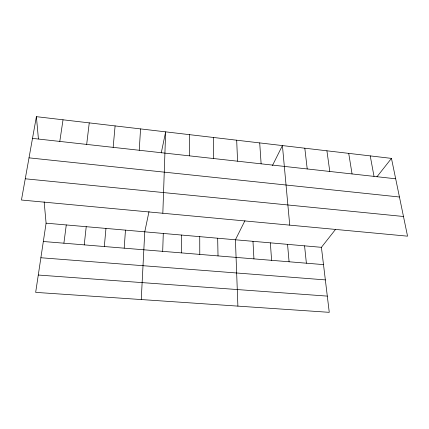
<?xml version="1.0" encoding="UTF-8"?>
<svg xmlns="http://www.w3.org/2000/svg" width="429" height="429" viewBox="0 0 429 429"><rect width="100%" height="100%" fill="white"/><g stroke="black" fill="none" stroke-linecap="round" stroke-linejoin="round"><path stroke-width="0.64" d="M189.484 155.856L189.661 134.674M181.333 252.885L181.606 235.06M162.832 213.261L165.653 131.853L161.256 152.912M162.688 251.346L163.288 233.451M141.254 299.555L144.766 231.826L149.013 211.508M139.232 150.263L140.562 128.904M124.19 248.171L125.472 230.137M113.154 147.362L115.101 125.912M104.322 246.53L105.963 228.421M84.229 244.873L86.229 226.689M86.679 144.412L89.253 122.876M63.894 243.2L66.275 224.941M59.797 141.425L63.025 119.793M44.149 201.844L46.091 223.171L35.666 292.374L329.263 312.333L321.412 247.324L335.612 229.301M36.395 116.667L21.45 200.021L407.55 236.17L391.462 158.387L36.395 116.667L38.417 138.883M244.954 220.667L235.419 239.779L237.897 306.124M272.447 165.556L282.416 145.576L289.731 225.139M376.925 176.845L391.462 158.387M38.278 275.037L327.306 296.112M40.878 257.749L325.348 279.896M43.329 241.5L323.504 264.613M46.091 223.171L321.412 247.324M25.257 178.786L403.48 216.495M29.011 157.851L399.447 197.002M32.502 138.385L395.683 178.796M370.232 155.893L374.018 176.383M348.718 153.368L352.059 173.943M326.914 150.804L329.794 171.466M304.815 148.209L307.218 168.951M304.569 245.849L306.381 263.202M287.548 244.353L289.082 261.776M270.356 242.846L271.6 260.333M259.706 142.905L261.122 163.824M252.976 241.323L253.936 258.875M236.679 140.197L237.58 161.202M217.669 238.224L218.023 255.915M213.336 137.457L213.706 158.548M199.737 236.652L199.78 254.408"/></g></svg>
